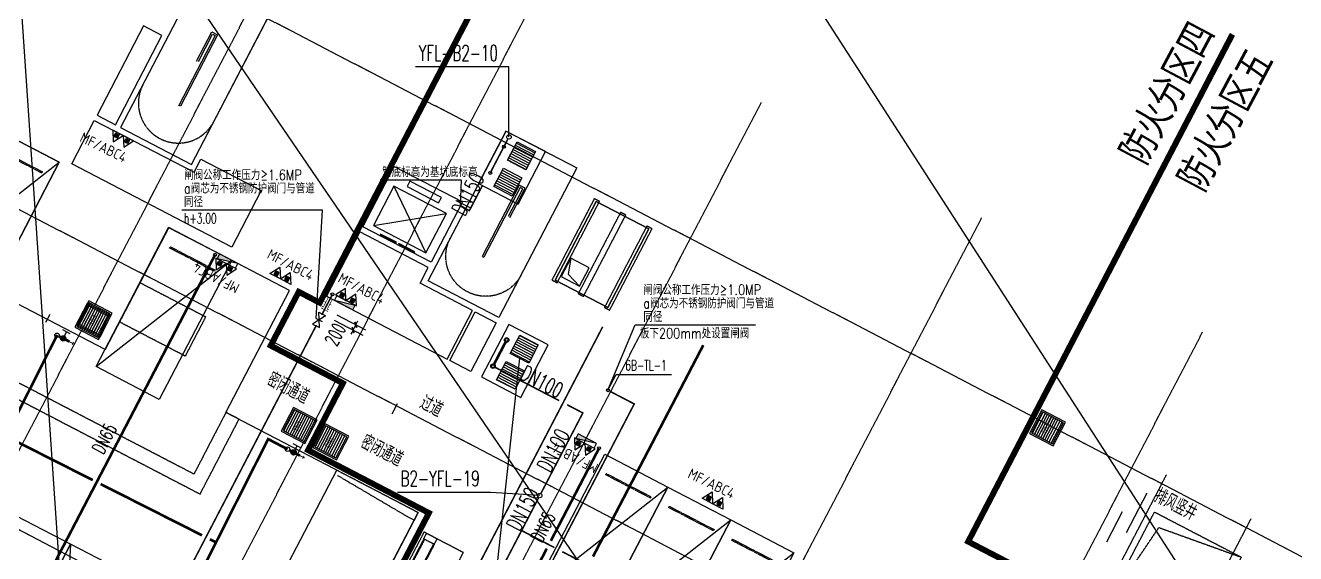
# Model space of a CAD drawing. Extents: x -1466470 to 922624, y -511729 to 590125.
# Drawn here: x -231838 to -188944, y 230256 to 248107 of the extents above; entities that cross this region are included whole.
import ezdxf
from ezdxf.xclip import XClip

# ---------------------------------------------------------------- set-up
doc = ezdxf.new("R2010")
doc.units = 0
doc.header["$LTSCALE"] = 10
doc.header["$MEASUREMENT"] = 0
doc.header["$XCLIPFRAME"] = 2
for name, pattern in [('DASH', [0.35, 0.25, -0.1]), ('X-104 B2平面$0$CENTER', [2, 1.25, -0.25, 0.25, -0.25]), ('X-104 B2平面$0$DOTE', [2.42, 2, -0.2, 0.02, -0.2]), ('X-104 B2平面$1$DASH', [0.35, 0.25, -0.1]), ('梯段6、7$0$DASH', [0.35, 0.25, -0.1])]:
    doc.linetypes.add(name, pattern=pattern)
for name, color, linetype in [('104-6 B2核心筒$0$A-E_电梯', 171, 'Continuous'), ('104-6 B2核心筒$0$A-TECH_结构', 21, 'Continuous'), ('DIM_压力废', 3, 'Continuous'), ('DIM_通气', 3, 'Continuous'), ('EQUIP_消火栓', 7, 'Continuous'), ('EQUIP_消防', 7, 'Continuous'), ('PIPE-压力废', 31, 'TG_YF'), ('PIPE-废水', 31, 'TG_F'), ('PIPE-消防', 1, 'Continuous'), ('PIPE-给水', 3, 'TG_J'), ('PIPE-通气', 3, 'TG_T'), ('TEXT_压力废', 7, 'Continuous'), ('TEXT_废水', 7, 'Continuous'), ('TEXT_消防', 7, 'Continuous'), ('TWT_DASH', 8, 'DASH'), ('TWT_DIM', 3, 'Continuous'), ('TWT_LEAD', 3, 'Continuous'), ('TWT_水箱', 7, 'Continuous'), ('VALVE_消防', 7, 'Continuous'), ('VPIPE-压力废', 31, 'Continuous'), ('VPIPE-消防', 1, 'Continuous'), ('VPIPE-通气', 3, 'Continuous'), ('X-104 B2平面$0$$0$A-TECH_结构', 21, 'Continuous'), ('X-104 B2平面$0$02-TEXT_房间', 7, 'Continuous'), ('X-104 B2平面$0$A-I_车位', 9, 'Continuous'), ('X-104 B2平面$0$A-SUR_看线', 231, 'Continuous'), ('X-104 B2平面$0$A-TECH_结构', 21, 'Continuous'), ('X-104 B2平面$0$A_AXIS-轴线', 9, 'X-104 B2平面$0$DOTE'), ('X-104 B2平面$0$A_STR-砼墙', 51, 'Continuous'), ('X-104 B2平面$0$DOOR_FIRE', 220, 'Continuous'), ('X-104 B2平面$0$VPIPE-消防', 1, 'Continuous'), ('X-104 B2平面$0$抗爆隔墙', 151, 'Continuous'), ('X-104 B2平面$0$文字1', 7, 'Continuous'), ('X-104 B2平面$0$看线', 241, 'Continuous'), ('X-104 B2平面$0$集水坑&', 6, 'Continuous'), ('X-104 B2平面$1$A-C_门', 150, 'Continuous'), ('X-104 B2平面$1$A_STR-砼柱', 51, 'Continuous'), ('X-104 B2平面$1$集水坑&', 7, 'Continuous'), ('梯段6、7$0$A-E_楼梯', 171, 'Continuous'), ('水-管线-给水低', 1, 'Continuous'), ('水-设备-给水', 7, 'Continuous'), ('水-阀门-给水', 7, 'Continuous')]:
    doc.layers.add(name, color=color, linetype=linetype)
for name, color, linetype, plot in [('X-104 B2平面$0$04-不打印_辅助线', 165, 'Continuous', False), ('X-104 B2平面$0$04-不打印_防火分区', 30, 'Continuous', False), ('X-104 B2平面$0$04-不打印_面积', 5, 'Continuous', False), ('X-104 B2平面$1$DIM_MODI', 6, 'Continuous', False)]:
    doc.layers.add(name, color=color, linetype=linetype, plot=plot)
doc.layers.get('X-104 B2平面$0$A-SUR_看线').off()
doc.styles.add('_TCH_DIM_T3', font='ROS1', dxfattribs={"width": 0.8, "bigfont": 'JD'})
doc.styles.add('_TWT_PIPEDN', font='SIMPLEX', dxfattribs={"width": 0.8, "height": 3.5, "bigfont": 'HZTXT'})
doc.styles.add('_TWT_SERIAL', font='COMPLEX', dxfattribs={"width": 0.8, "height": 3.5, "bigfont": 'HZTXT'})
doc.styles.get("Standard").update_dxf_attribs({"font": 'gbenor.shx', "bigfont": 'gbcbig.shx'})
doc.styles.add('TG_LINETYPE', font='romans2.shx', dxfattribs={"width": 0.8, "height": 3, "bigfont": 'hzdf2.shx'})
doc.styles.add('X-104 B2平面$0$20150624地库ZL1_t8_t8$0$20150624地库ZL1_t8_t8$0$华通样式', font='ros1.shx', dxfattribs={"width": 0.7, "height": 3.5, "bigfont": 'jd.shx'})
doc.styles.add('X-104 B2平面$0$_TCH_SPACE', font='ros.shx', dxfattribs={"width": 0.75, "height": 5, "bigfont": 'jd.shx'})
doc.styles.add('X-104 B2平面$0$Arial', font='arial.ttf', dxfattribs={"width": 0.75, "height": 2.5})
doc.linetypes.add('TG_F', pattern='A,2,-0.3,["F",TG_LINETYPE,S=0.1,R=0,X=-0.23,Y=-0.15],0', length=2.3)
doc.linetypes.add('TG_J', pattern='A,2,-0.3,["J",TG_LINETYPE,S=0.1,R=0,X=-0.23,Y=-0.15],0', length=2.3)
doc.linetypes.add('TG_T', pattern='A,2,-0.3,["T",TG_LINETYPE,S=0.1,R=0,X=-0.23,Y=-0.15],0', length=2.3)
doc.linetypes.add('TG_XH', pattern='A,5,-0.6,["XH",TG_LINETYPE,S=0.1,R=0,X=-0.52,Y=-0.15],0', length=5.6)
doc.linetypes.add('TG_YF', pattern='A,2,-0.6,["YF",TG_LINETYPE,S=0.1,R=0,X=-0.52,Y=-0.15],0', length=2.6)
doc.dimstyles.new('_TWT_ARCH&&150', dxfattribs={"dimtxt": 525, "dimasz": 150, "dimexe": 375, "dimexo": 450, "dimgap": 150, "dimtad": 1, "dimdec": 0, "dimzin": 0, "dimdsep": 46, "dimtxsty": '_TCH_DIM_T3', "dimblk": 'ARCHTICK', "dimcen": 0.09, "dimclrt": 7, "dimazin": 2, "dimtfac": 1, "dimtdec": 0, "dimtix": 1, "dimtmove": 2, "dimatfit": 3, "dimfxl": 1, "dimtolj": 1, "dimtzin": 0, "dimarcsym": 0})
pattern_1 = [(180, (-432649.534, -553252.195), (-7e-15, -79.375), [])]
pattern_2 = [(180, (350, -250), (-7e-15, -79.375), [])]

# ---------------------------------------------------------------- blocks, each defined once
blk = doc.blocks.new('A-电梯2623')
for p, q in [((-575, 1900), (-575, 2100)), ((-575, 2100), (625, 2100)), ((625, 1900), (-575, 1900)), ((625, 2100), (625, 1900)), ((-975, 200), (-975, 1700)), ((-975, 1700), (1025, 1700)), ((1025, 1700), (-975, 200)), ((1025, 200), (-975, 1700)), ((1025, 1700), (1025, 200)), ((1025, 200), (-975, 200))]:
    blk.add_line(p, q)
for points in [[(-1275, 0), (1325, 0), (1325, 2300), (-1275, 2300)], [(-625, 38), (-625, 59), (-18, 59), (-18, 38)], [(68, 38), (68, 59), (675, 59), (675, 38)]]:
    blk.add_lwpolyline(points, close=True)
blk = doc.blocks.new('梯段6、7')
at = {"color": 8, "linetype": '梯段6、7$0$DASH'}
for centre, radius, start, end in [((49800, 3400), 1350, 0, 180), ((49800, -6700), 1350, 0, 180), ((49800, -9820), 1350, 180, 0), ((49800, -16500), 1350, 0, 180), ((49800, -19820), 1350, 180, 0), ((20965, -27260), 1650, 0, 180), ((49800, -27020), 1350, 0, 180), ((20965, -29600), 1650, 180, 0), ((49800, -29880), 1350, 180, 0), ((49800, -57378), 1350, 0, 180), ((20965, -58198), 1650, 0, 180), ((49800, -59458), 1350, 180, 0), ((20965, -60358), 1650, 180, 0), ((20965, -68018), 1650, 0, 180), ((49800, -67528), 1350, 0, 180), ((49800, -70128), 1350, 180, 0), ((20965, -70358), 1650, 180, 0), ((49800, -79978), 1350, 180, 0)]:
    blk.add_arc(centre, radius, start, end, dxfattribs=at)
at = {"layer": 'Defpoints'}
for points in [[(44800, 6850), (54800, 6850), (54800, -3150), (44800, -3150)], [(51150, 4950), (48450, 4950), (48450, -1150), (51150, -1150)], [(44800, -3150), (54800, -3150), (54800, -13150), (44800, -13150)], [(51150, -5150), (48450, -5150), (48450, -11250), (51150, -11250)], [(44800, -13150), (54800, -13150), (54800, -23150), (44800, -23150)], [(51150, -15150), (48450, -15150), (48450, -21250), (51150, -21250)], [(15665, -23150), (25665, -23150), (25665, -33150), (15665, -33150)], [(44800, -23150), (54800, -23150), (54800, -33150), (44800, -33150)], [(19315, -24850), (22615, -24850), (22615, -31250), (19315, -31250)], [(48450, -25150), (51150, -25150), (51150, -31250), (48450, -31250)], [(15665, -53908), (25665, -53908), (25665, -63908), (15665, -63908)], [(44800, -53908), (54800, -53908), (54800, -63908), (44800, -63908)], [(19315, -55608), (22615, -55608), (22615, -62008), (19315, -62008)], [(51150, -55908), (48450, -55908), (48450, -62008), (51150, -62008)], [(15665, -63908), (25665, -63908), (25665, -73908), (15665, -73908)], [(44800, -63908), (54800, -63908), (54800, -73908), (44800, -73908)], [(19315, -65608), (22615, -65608), (22615, -72008), (19315, -72008)], [(51150, -65908), (48450, -65908), (48450, -72008), (51150, -72008)], [(15665, -73908), (25665, -73908), (25665, -83908), (15665, -83908)], [(44800, -73908), (54800, -73908), (54800, -83908), (44800, -83908)], [(19315, -75608), (22615, -75608), (22615, -82008), (19315, -82008)], [(51150, -75908), (48450, -75908), (48450, -82008), (51150, -82008)]]:
    blk.add_lwpolyline(points, close=True, dxfattribs=at)
for points in [[(47328, -61608), (52128, -61608)], [(47328, -71608), (52128, -71608)], [(47328, -81608), (52128, -81608)]]:
    blk.add_lwpolyline(points, dxfattribs=at)
at = {"layer": '梯段6、7$0$A-E_楼梯'}
for p, q in [((49850, -16500), (49750, -16500)), ((49750, -16700), (49750, -16500)), ((49850, -18517), (49850, -16500)), ((49850, -16500), (51150, -16500)), ((49910, -16700), (49910, -16500)), ((49910, -16500), (51150, -16500)), ((51150, -17893), (51150, -16700)), ((49850, -16760), (51150, -16760)), ((49850, -17020), (51150, -17020)), ((49850, -17280), (51150, -17280)), ((49850, -17540), (51150, -17540)), ((49850, -17800), (51150, -17800)), ((50553, -18179), (51150, -17893)), ((50573, -18281), (51150, -18003)), ((51150, -19820), (51150, -18003)), ((49850, -18060), (50801, -18060)), ((49850, -18517), (50409, -18248)), ((49850, -18320), (50259, -18320)), ((49850, -18627), (50429, -18350)), ((50429, -18350), (50396, -18174)), ((50396, -18174), (50588, -18362)), ((50588, -18362), (50553, -18179)), ((50616, -18260), (51150, -18260)), ((49850, -19820), (49850, -18627)), ((49850, -18780), (51150, -18780)), ((50074, -18520), (51150, -18520)), ((49850, -19040), (51150, -19040)), ((49850, -19300), (51150, -19300)), ((49850, -19560), (51150, -19560)), ((49750, -19820), (49853, -19820)), ((49850, -19820), (51150, -19820)), ((49750, -27020), (49850, -27020)), ((65868, -53275), (106225, -53275)), ((66707, -53743), (68846, -55133)), ((66772, -53643), (68592, -54825)), ((66839, -56653), (68977, -55263)), ((65910, -56514), (63784, -56514)), ((66542, -56514), (65910, -56514)), ((66572, -56634), (63784, -56634)), ((66542, -56677), (68846, -58173)), ((66772, -56683), (68592, -57865)), ((66802, -59525), (64634, -59525)), ((66792, -59525), (106225, -59525)), ((49690, -78442), (49690, -77318)), ((49690, -77318), (49910, -77318)), ((49750, -78418), (49750, -77378)), ((49750, -77378), (49850, -77378)), ((49850, -77378), (49850, -80038)), ((49910, -77318), (49910, -80038)), ((48450, -80108), (48450, -80048)), ((49910, -80038), (49850, -80038))]:
    blk.add_line(p, q, dxfattribs=at)
for points in [[(49690, -19880), (49910, -19880), (49910, -16440), (49690, -16440), (49690, -19880)], [(49690, -29360), (49690, -26960), (49910, -26960), (49910, -29880)], [(51150, -29880), (51150, -29620)], [(66542, -53444), (66542, -53275), (66154, -53275)], [(66542, -53305), (66542, -53705), (66342, -53705), (66342, -53305)], [(68882, -54964), (68882, -54795), (68622, -54795), (68622, -54626), (68362, -54626), (68362, -54457), (68102, -54457), (68102, -54288), (67842, -54288), (67842, -54119), (67582, -54119), (67582, -53950), (67322, -53950), (67322, -53781), (67062, -53781), (67062, -53613), (66802, -53613), (66802, -53444), (66542, -53444)], [(68852, -54964), (68852, -54825), (68592, -54825), (68592, -54656), (68332, -54656), (68332, -54487), (68072, -54487), (68072, -54318), (67812, -54318), (67812, -54149), (67552, -54149), (67552, -53980), (67292, -53980), (67292, -53811), (67032, -53811), (67032, -53643), (66772, -53643), (66772, -53474), (66542, -53474)], [(66802, -56484), (66802, -56315), (67062, -56315), (67062, -56146), (67322, -56146), (67322, -55977), (67582, -55977), (67582, -55808), (67842, -55808), (67842, -55640), (68102, -55640), (68102, -55471), (68362, -55471), (68362, -55302), (68622, -55302), (68622, -55133), (68882, -55133), (68882, -54964), (69142, -54964)], [(66832, -56484), (66832, -56345), (67092, -56345), (67092, -56176), (67352, -56176), (67352, -56007), (67612, -56007), (67612, -55838), (67872, -55838), (67872, -55670), (68132, -55670), (68132, -55501), (68392, -55501), (68392, -55332), (68652, -55332), (68652, -55163), (68912, -55163), (68912, -54994), (69142, -54994)], [(69112, -54994), (69112, -55394), (68912, -55394), (68912, -54994)], [(68882, -58004), (68882, -57835), (68622, -57835), (68622, -57667), (68362, -57667), (68362, -57498), (68102, -57498), (68102, -57329), (67842, -57329), (67842, -57160), (67582, -57160), (67582, -56991), (67322, -56991), (67322, -56822), (67062, -56822), (67062, -56653), (66802, -56653), (66802, -56484), (66542, -56484)], [(68852, -58004), (68852, -57865), (68592, -57865), (68592, -57697), (68332, -57697), (68332, -57528), (68072, -57528), (68072, -57359), (67812, -57359), (67812, -57190), (67552, -57190), (67552, -57021), (67292, -57021), (67292, -56852), (67032, -56852), (67032, -56683), (66772, -56683), (66772, -56514), (66542, -56514)], [(66772, -56514), (66772, -56914), (66572, -56914), (66572, -56514)], [(66802, -59525), (66802, -59356), (67062, -59356), (67062, -59187), (67322, -59187), (67322, -59018), (67582, -59018), (67582, -58849), (67842, -58849), (67842, -58680), (68102, -58680), (68102, -58511), (68362, -58511), (68362, -58342), (68622, -58342), (68622, -58173), (68882, -58173), (68882, -58004), (69142, -58004)]]:
    blk.add_lwpolyline(points, dxfattribs=at)
for p in [(66792, -53444), (66792, -53613), (66792, -53781), (66792, -53950), (66792, -54119), (66792, -54288), (66792, -54457), (66792, -54626), (66792, -54795), (66792, -54964), (66792, -55133), (66792, -55302), (66792, -55471), (66792, -55640), (66792, -55808), (66792, -55977), (66792, -56146), (66792, -56315), (66792, -56484), (66792, -56653), (66792, -56822), (66792, -56991), (66792, -57160), (66792, -57329), (66792, -57498), (66792, -57667), (66792, -57835), (66792, -58004), (66792, -58173), (66792, -58342), (66792, -58511), (66792, -58680), (66792, -58849), (66792, -59018), (66792, -59187), (66792, -59356)]:
    blk.add_point(p, dxfattribs=at)
blk = doc.blocks.new('104-6 B2核心筒')
at = {"layer": '104-6 B2核心筒$0$A-TECH_结构'}
for points in [[(74000, 54250), (73300, 54250), (73300, 50850), (74000, 50850)], [(87700, 50850), (88500, 50850), (88500, 49000), (87700, 49000)]]:
    blk.add_lwpolyline(points, close=True, dxfattribs=at)
ref = blk.add_blockref('梯段6、7', (25750, 132458))
XClip(ref).set_block_clipping_path([(48450.0031571506, -81608.1300599761), (51150.002909314, -75708.1296707869)])
ref = blk.add_blockref('梯段6、7', (136950, 132658), dxfattribs=dict(xscale=-1))
XClip(ref).set_block_clipping_path([(48450.0031136754, -81608.1299662268), (51150.0038543929, -75908.1299662268)])
at = {"layer": '104-6 B2核心筒$0$A-E_电梯', "extrusion": (0, 0, -1), "zscale": -1}
blk.add_blockref('A-电梯2623', (-84325, 51650), dxfattribs=at)
blk = doc.blocks.new('X-104 B2平面$0$jgfd')
blk.add_lwpolyline([(5300, -1200), (0, -1200), (0, 1200), (5300, 1200), (5300, -1200), (0, 1200)])
at = {"linetype": 'X-104 B2平面$1$DASH', "ltscale": 0.001}
blk.add_lwpolyline([(550, -850), (550, 850), (600, 850), (600, -850)], close=True, dxfattribs=at)
blk = doc.blocks.new('*U325')
at = {"linetype": 'X-104 B2平面$1$DASH'}
for p, q in [((-200, -500), (-200, -100)), ((0, -100), (-200, -100)), ((5000, -100), (5200, -100)), ((5200, -500), (5200, -100)), ((0, -500), (-200, -500)), ((5000, -500), (5200, -500))]:
    blk.add_line(p, q, dxfattribs=at)
blk.add_lwpolyline([(5200, 0), (-200, 0), (-200, -1500), (5200, -1500)], close=True, dxfattribs=at)
for points in [[(5000, -100), (0, -100)], [(0, -100), (0, -500)], [(5000, -130), (0, -130)], [(5000, -100), (5000, -500)], [(5000, -470), (0, -470)], [(5000, -500), (0, -500)]]:
    blk.add_lwpolyline(points, dxfattribs=at)
blk = doc.blocks.new('X-104 B2平面$1$A$C51037562')
at = {"layer": 'X-104 B2平面$1$集水坑&'}
h = blk.add_hatch(dxfattribs=at)
h.set_pattern_fill('ANSI31', color=256, scale=50, angle=135)
h.set_pattern_definition(pattern_1)
h.paths.add_polyline_path([(-850, 850), (-50, 850), (-50, 50), (-850, 50)])
for points in [[(-900, 900), (0, 900), (0, 0), (-900, 0)], [(-850, 850), (-50, 850), (-50, 50), (-850, 50)]]:
    blk.add_lwpolyline(points, close=True, dxfattribs=at)
blk = doc.blocks.new('104 轴线')
for p, q in [((-100664, 136743), (-183422, 179824)), ((-191495, 118187), (-162137, 174584)), ((-105097, 128228), (-187855, 171309)), ((-184044, 114309), (-154686, 170705)), ((-176593, 110430), (-147235, 166826)), ((-109530, 119712), (-192288, 162793)), ((-169142, 106551), (-139784, 162948)), ((-161691, 102673), (-132333, 159069))]:
    blk.add_line(p, q)
blk = doc.blocks.new('X-104 B2平面$1$12ddddddj')
at = {"layer": 'X-104 B2平面$1$集水坑&', "linetype": 'Continuous'}
h = blk.add_hatch(dxfattribs=at)
h.set_pattern_fill('ANSI31', color=256, scale=50, angle=135)
h.set_pattern_definition(pattern_2)
h.paths.add_polyline_path([(3014056, 294593), (3014756, 294593), (3014756, 293893), (3014056, 293893)])
h.paths.add_polyline_path([(3014056, 293593), (3014756, 293593), (3014756, 292893), (3014056, 292893)])
for points in [[(3015056, 294743), (3013556, 294743), (3013556, 292743), (3015056, 292743)], [(3014056, 294593), (3014756, 294593), (3014756, 293893), (3014056, 293893)], [(3014056, 293593), (3014756, 293593), (3014756, 292893), (3014056, 292893)]]:
    blk.add_lwpolyline(points, close=True, dxfattribs=at)
for centre in [(3013736, 294243), (3013736, 293243)]:
    blk.add_circle(centre, 50, dxfattribs=at)
blk = doc.blocks.new('X-104 B2平面$0$A$C47720B67')
at = {"layer": 'X-104 B2平面$0$A_AXIS-轴线'}
blk.add_line((0, 0), (-2484, 1293), dxfattribs=at)
blk = doc.blocks.new('X-104 B2平面$0$A$C026855F6')
at = {"layer": 'X-104 B2平面$0$VPIPE-消防', "linetype": 'Continuous'}
for centre in [(-184600, -38455), (-180637, -39792), (-171635, -44994)]:
    blk.add_circle(centre, 50, dxfattribs=at)
blk = doc.blocks.new('X-104 B2平面')
at = {"layer": 'X-104 B2平面$0$$0$A-TECH_结构', "linetype": 'X-104 B2平面$1$DASH'}
for points in [[(-23850, 245429), (-22419, 248178), (-22596, 248271), (-24028, 245521)], [(-22963, 244967), (-21532, 247717), (-21709, 247809), (-23141, 245059)], [(-22076, 244505), (-20645, 247255), (-20822, 247347), (-22254, 244597)]]:
    blk.add_lwpolyline(points, close=True, dxfattribs=at)
at = {"layer": 'X-104 B2平面$0$04-不打印_辅助线'}
for points in [[(-44430, 206762), (-39362, 216497), (-39522, 216580), (-36567, 222257), (-36407, 222174), (-31501, 231599), (-31661, 231682), (-28544, 237669), (-35036, 241049), (-32890, 245173), (-36970, 247297), (-39117, 243173), (-42931, 245159), (-40668, 249505), (-45325, 251930)], [(-40245, 249452), (-39483, 250916), (-36112, 249161), (-35881, 249605), (-33841, 248543), (-34834, 246636), (-40245, 249452)], [(-27560, 242849), (-26706, 244490), (-28480, 245414), (-28203, 245946), (-30509, 247147), (-31641, 244973), (-27560, 242849)]]:
    blk.add_lwpolyline(points, dxfattribs=at)
blk.add_lwpolyline([(-34249, 233424), (-31294, 239100), (-28544, 237669), (-31499, 231992)], close=True, dxfattribs=at)
at = {"layer": 'X-104 B2平面$0$04-不打印_防火分区', "linetype": 'X-104 B2平面$1$DASH', "const_width": 200}
for points in [[(-54945, 186239), (-28182, 237650), (-32262, 239774), (-31085, 242035), (-33524, 243305), (-32578, 245123), (-31868, 244753), (-18940, 269589)], [(21336, 214635), (-1239, 226386), (-1769, 225253), (-5302, 227092), (-4403, 228818), (-3647, 228429), (-2724, 230203), (-3540, 230628), (-2432, 232757), (-9971, 236682), (-1047, 253825)]]:
    blk.add_lwpolyline(points, dxfattribs=at)
at = {"layer": 'X-104 B2平面$0$04-不打印_面积', "color": 250}
blk.add_line((-25122, 242877), (-56424, -43588), dxfattribs=at)
for points in [[(-14545, 223432), (-114405, 369837), (-155951, 369837)], [(-42154, 257698), (-16810, -114737), (61547, 245499)]]:
    blk.add_lwpolyline(points, dxfattribs=at)
at = {"layer": 'X-104 B2平面$0$A-TECH_结构', "linetype": 'X-104 B2平面$1$DASH'}
for points in [[(-3677, 237682), (-750, 236158), (-2434, 232925), (-5361, 234449)], [(-3530, 237158), (-751, 236158), (-2434, 232927), (-5361, 234451)]]:
    blk.add_lwpolyline(points, close=True, dxfattribs=at)
at = {"layer": 'X-104 B2平面$0$A_AXIS-轴线'}
blk.add_line((-28683, 237403), (-28856, 237494), dxfattribs=at)
at = {"layer": 'X-104 B2平面$0$A_STR-砼墙', "linetype": 'X-104 B2平面$1$DASH'}
for p, q in [((-5555, 234552), (-3270, 238943)), ((-2700, 233065), (-414, 237456))]:
    blk.add_line(p, q, dxfattribs=at)
at = {"layer": 'X-104 B2平面$0$抗爆隔墙', "linetype": 'X-104 B2平面$1$DASH'}
blk.add_lwpolyline([(-49835, 245540), (-35906, 238289), (-34593, 240818), (-35037, 241049), (-36119, 238963), (-49161, 245752), (-48237, 247527), (-51342, 249142), (-51573, 248698), (-48912, 247314), (-49835, 245540), (-49835, 245540)], dxfattribs=at)
at = {"layer": 'X-104 B2平面$0$看线'}
blk.add_lwpolyline([(-22531, 248180), (-20757, 247257), (-22142, 244596), (-23916, 245519)], close=True, dxfattribs=at)
at = {"layer": 'X-104 B2平面$1$A-C_门'}
for p, q in [((-4622, 236995), (-3929, 238326)), ((-4770, 237684), (-5301, 236664))]:
    blk.add_line(p, q, dxfattribs=at)
at = {"layer": 'X-104 B2平面$1$A_STR-砼柱'}
for p, q in [((-41114, 244100), (-40976, 244366)), ((-29426, 241002), (-29244, 241352))]:
    blk.add_line(p, q, dxfattribs=at)
at = {"layer": 'X-104 B2平面$1$DIM_MODI'}
blk.add_lwpolyline([(-1493, 233758), (-104357, 393184)], dxfattribs=at)
at = {"layer": 'X-104 B2平面$1$集水坑&', "linetype": 'X-104 B2平面$1$DASH'}
blk.add_lwpolyline([(-38632, 244104), (-37939, 245435), (-35722, 244281), (-36414, 242950), (-38632, 244104)], dxfattribs=at)
at = {"linetype": 'X-104 B2平面$0$CENTER', "rotation": 332.499102747414}
blk.add_blockref('104-6 B2核心筒', (-127888, 239836), dxfattribs=at)
at = {"layer": 'X-104 B2平面$0$A-I_车位'}
for p, rotation in [((-41733, 250059), 242.5000000001554), ((-35906, 246743), 242.5000000001554), ((-21181, 239078), 242.5000000001566), ((-19052, 237970), 242.5000000001566), ((-16923, 236862), 242.5000000001566)]:
    blk.add_blockref('X-104 B2平面$0$jgfd', p, dxfattribs=dict(at, rotation=rotation))
at = {"layer": 'X-104 B2平面$0$A-I_车位', "xscale": -1, "rotation": 242.5000000001245}
for p in [(-43798, 232448), (-41670, 231340)]:
    blk.add_blockref('X-104 B2平面$0$jgfd', p, dxfattribs=at)
at = {"layer": 'X-104 B2平面$0$A-SUR_看线'}
blk.add_blockref('X-104 B2平面$0$A$C026855F6', (149199, 284830), dxfattribs=at)
at = {"layer": 'X-104 B2平面$0$A-SUR_看线', "rotation": 356.9999999999998}
blk.add_blockref('X-104 B2平面$0$A$C47720B67', (-28856, 237494), dxfattribs=at)
at = {"layer": 'X-104 B2平面$0$A_AXIS-轴线', "rotation": 7.045863037328646e-07}
blk.add_blockref('104 轴线', (130274, 84690), dxfattribs=at)
at = {"layer": 'X-104 B2平面$0$DOOR_FIRE', "linetype": 'X-104 B2平面$1$DASH', "rotation": 62.49997225075473}
blk.add_blockref('*U325', (-30750, 232391), dxfattribs=at)
at = {"layer": 'X-104 B2平面$1$集水坑&', "linetype": 'Continuous'}
for p, rotation in [((-2834730, 1380627), 332.4998477812815), ((-2834641, 1374082), 332.5001302531985)]:
    blk.add_blockref('X-104 B2平面$1$12ddddddj', p, dxfattribs=dict(at, rotation=rotation))
at = {"layer": 'X-104 B2平面$1$集水坑&', "xscale": -1, "rotation": 62.5002222897244}
for p in [(-39335, 243512), (-32370, 239999), (-7101, 239922), (-31306, 239445)]:
    blk.add_blockref('X-104 B2平面$1$A$C51037562', p, dxfattribs=at)
at = {"layer": 'X-104 B2平面$0$02-TEXT_房间', "style": 'X-104 B2平面$0$_TCH_SPACE', "width": 0.75}
for s, p in [('密闭通道', (-33704, 241992, 0)), ('过道', (-28538, 241203)), ('密闭通道', (-30542, 239874, 0)), ('排风竖井', (-3734, 238051))]:
    blk.add_text(s, height=520.9, rotation=332.5, dxfattribs=at).set_placement(p)
at = {"layer": 'X-104 B2平面$0$04-不打印_防火分区', "linetype": 'X-104 B2平面$1$DASH', "style": 'X-104 B2平面$0$Arial', "width": 0.75}
for s, p in [('防火分区四', (-4027, 249366)), ('防火分区五', (-2066, 248453))]:
    blk.add_text(s, height=1000, rotation=61.9541, dxfattribs=at).set_placement(p)
blk = doc.blocks.new('X-104 B2平面$0$A$C51037562')
at = {"layer": 'X-104 B2平面$0$集水坑&'}
h = blk.add_hatch(dxfattribs=at)
h.set_pattern_fill('ANSI31', color=256, scale=50, angle=135)
h.set_pattern_definition(pattern_1)
h.paths.add_polyline_path([(-850, 850), (-50, 850), (-50, 50), (-850, 50)])
for points in [[(-900, 900), (0, 900), (0, 0), (-900, 0)], [(-850, 850), (-50, 850), (-50, 50), (-850, 50)]]:
    blk.add_lwpolyline(points, close=True, dxfattribs=at)
at = {"layer": 'X-104 B2平面$0$文字1', "style": 'X-104 B2平面$0$20150624地库ZL1_t8_t8$0$20150624地库ZL1_t8_t8$0$华通样式', "width": 0.7}
blk.add_text('JSK2', height=175, dxfattribs=at).set_placement((-608, 407))
blk = doc.blocks.new('$VALVE$00000497')
for p, q in [((78, 138), (-78, 138)), ((0, 50), (0, 138))]:
    blk.add_line(p, q)
at = {"const_width": 49.6}
blk.add_lwpolyline([(25, 0, 1), (-25, 0, 1)], format="xyb", close=True, dxfattribs=at)
blk.add_circle((0, 0), 50)
blk = doc.blocks.new('$TwtSys$00000320')
at = {"const_width": 20}
for points in [[(0, 0), (0, -121)], [(-37, -83), (37, -83)]]:
    blk.add_lwpolyline(points, dxfattribs=at)
blk = doc.blocks.new('dfgdfgsdfgsdgdfgsdg')
at = {"layer": '水-管线-给水低', "linetype": 'Continuous', "ltscale": 1.5, "const_width": 90}
blk.add_lwpolyline([(-126574, 248570), (-126363, 248231)], dxfattribs=at)
at = {"layer": '水-管线-给水低', "linetype": 'Continuous'}
blk.add_circle((-126614, 248634), 75, dxfattribs=at)
at = {"layer": '水-设备-给水', "xscale": 1.5, "yscale": 1.5, "zscale": 1.5, "rotation": 32.01380127646564}
blk.add_blockref('$TwtSys$00000320', (-126363, 248231), dxfattribs=at)
at = {"layer": '水-阀门-给水', "xscale": 1.8, "yscale": 1.8, "zscale": 1.8, "rotation": 302.0138012764656}
blk.add_blockref('$VALVE$00000497', (-126491, 248436), dxfattribs=at)
blk = doc.blocks.new('$TWTSYS$00000546')
h = blk.add_hatch()
h.set_pattern_fill('ANSI31', color=256, scale=200, style=0)
h.set_pattern_definition([(45, (-38543.802, -6670.83), (-17.67767, 17.67767), [])])
h.paths.add_polyline_path([(-65, 174), (65, 174), (65, 44), (-65, 44)])
for points in [[(0, 344), (-198, 0), (198, 0)], [(-65, 174), (65, 174), (65, 44), (-65, 44)]]:
    blk.add_lwpolyline(points, close=True)
blk = doc.blocks.new('X-104 B2平面$0$12ddddddj')
at = {"layer": 'X-104 B2平面$0$集水坑&', "linetype": 'Continuous'}
h = blk.add_hatch(dxfattribs=at)
h.set_pattern_fill('ANSI31', color=256, scale=50, angle=135)
h.set_pattern_definition(pattern_2)
h.paths.add_polyline_path([(3014056, 294593), (3014756, 294593), (3014756, 293893), (3014056, 293893)])
h.paths.add_polyline_path([(3014056, 293593), (3014756, 293593), (3014756, 292893), (3014056, 292893)])
for points in [[(3015056, 294743), (3013556, 294743), (3013556, 292743), (3015056, 292743)], [(3014056, 294593), (3014756, 294593), (3014756, 293893), (3014056, 293893)], [(3014056, 293593), (3014756, 293593), (3014756, 292893), (3014056, 292893)]]:
    blk.add_lwpolyline(points, close=True, dxfattribs=at)
for centre in [(3013736, 294243), (3013736, 293243)]:
    blk.add_circle(centre, 50, dxfattribs=at)
blk = doc.blocks.new('$TwtSys$00000434')
for p, q in [((-0.5, 0.5), (-0.5, -0.5)), ((-0.5, -0.5), (0.5, 0.5)), ((0.5, 0.5), (-0.5, 0.5)), ((0.5, -0.5), (0.5, 0.5)), ((-0.5, -0.5), (0.5, -0.5))]:
    blk.add_line(p, q)
blk.add_solid([(0.5, -0.5), (0.5, 0.5), (-0.5, -0.5)])
blk = doc.blocks.new('$VALVE$00000549')
at = {"const_width": 30}
for points in [[(-290, -176), (-290, 176)], [(40, 101), (-210, 101), (-210, 176)], [(40, 101), (40, 176)], [(40, 101), (290, 101), (290, 176)], [(-210, -174), (-210, -99), (40, -99)], [(40, -174), (40, -99)], [(290, -174), (290, -99), (40, -99)]]:
    blk.add_lwpolyline(points, dxfattribs=at)
blk = doc.blocks.new('$VALVE$00000296')
for points in [[(-125, 72), (-125, -72), (125, 72), (125, -72), (-125, 72)], [(0, 60), (0, -64)]]:
    blk.add_lwpolyline(points)
for p in [(-125, 0), (125, 0)]:
    blk.add_point(p)
blk = doc.blocks.new('_ArchTick')
at = {"color": 0, "linetype": 'ByBlock', "const_width": 0.4}
blk.add_lwpolyline([(-0.5, -0.5), (0.5, 0.5)], dxfattribs=at)
blk = doc.blocks.new('*D147')
at = {"layer": 'Defpoints', "color": 0, "transparency": 16777216}
for p in [(-221723, 238530), (-221815, 238352), (-220682, 237988)]:
    blk.add_point(p, dxfattribs=at)
at = {"layer": 'TWT_DIM', "color": 0, "lineweight": -2, "transparency": 16777216}
for p, q in [((-221416, 238144), (-220442, 237637)), ((-221324, 238322), (-220349, 237814)), ((-220682, 237988), (-220613, 238121)), ((-220774, 237810), (-220843, 237677)), ((-220774, 237810), (-220682, 237988))]:
    blk.add_line(p, q, dxfattribs=at)
at = {"layer": 'TWT_DIM', "color": 0, "lineweight": -2, "transparency": 16777216, "xscale": 150, "yscale": 150, "zscale": 150}
for p, rotation in [((-220682, 237988), 242.4982337051483), ((-220774, 237810), 62.49823370514827)]:
    blk.add_blockref('_ArchTick', p, dxfattribs=dict(at, rotation=rotation))
at = {"layer": 'TWT_DIM', "color": 7, "transparency": 16777216, "insert": (-221374, 237660), "char_height": 525, "attachment_point": 5, "rotation": 62.4982, "style": '_TCH_DIM_T3'}
blk.add_mtext('\\A1;200', dxfattribs=at)

msp = doc.modelspace()

# ---------------------------------------------------------------- hatches: boundary and pattern name
at = {"layer": 'PIPE-压力废', "linetype": 'TG_YF'}
for points in [[(-213013.4, 235010.2), (-213001.3, 235033.5), (-212978, 235021.4)], [(-213013.4, 235010.2), (-212990.2, 234998.1), (-212978, 235021.4)]]:
    msp.add_hatch(color=256, dxfattribs=at).paths.add_polyline_path(points)
at = {"layer": 'PIPE-废水', "linetype": 'TG_F'}
for points in [[(-216845.6, 241847.5), (-216858.3, 241824.5), (-216834.7, 241811.6)], [(-216845.6, 241847.5), (-216822.3, 241835.4), (-216834.7, 241811.6)]]:
    msp.add_hatch(color=256, dxfattribs=at).paths.add_polyline_path(points)
at = {"layer": 'PIPE-给水', "linetype": 'Continuous'}
for points in [[(-223640.5, 234126.9), (-223680.6, 234147.1), (-223660.1, 234188)], [(-223640.5, 234126.9), (-223619.6, 234166.8), (-223660.1, 234188)]]:
    msp.add_hatch(color=256, dxfattribs=at).paths.add_polyline_path(points)
at = {"layer": 'PIPE-通气', "linetype": 'TG_T'}
for points in [[(-211277.4, 235314.1), (-211265.2, 235337.4), (-211242, 235325.2)], [(-211277.4, 235314.1), (-211254.1, 235302), (-211242, 235325.2)]]:
    msp.add_hatch(color=256, dxfattribs=at).paths.add_polyline_path(points)

# ---------------------------------------------------------------- linework, layer by layer
at = {"layer": 'DIM_压力废'}
for p, q in [((-215508.6, 246701.2), (-218664, 246701.2)), ((-215508.6, 244336.8), (-215508.6, 246701.2)), ((-216121.6, 232321.5), (-219277, 232321.5)), ((-214468, 232216.1), (-216121.6, 232321.5))]:
    msp.add_line(p, q, dxfattribs=at)
at = {"layer": 'DIM_通气', "color": 4}
for p, q in [((-212164.4, 235775.8), (-211888.4, 236306)), ((-211888.4, 236306), (-210019.1, 236306))]:
    msp.add_line(p, q, dxfattribs=at)
at = {"layer": 'PIPE-压力废', "linetype": 'TG_YF', "ltscale": 1.5, "const_width": 52.5}
for points in [[(-216141.9, 243120.4), (-215543.2, 244270.3)], [(-215980.5, 236554.7), (-213811.8, 235425.8)], [(-213545.7, 235287.3), (-213013.4, 235010.2)], [(-214433.3, 232282.6), (-213013.4, 235010.2)], [(-216779.5, 227775.7), (-215082, 231036.6)], [(-215082, 231036.6), (-213973.6, 230459.6)], [(-213707.5, 230321.1), (-202575.5, 224526.2)]]:
    msp.add_lwpolyline(points, dxfattribs=at)
at = {"layer": 'PIPE-压力废', "linetype": 'Continuous', "ltscale": 1.5, "const_width": 90}
msp.add_lwpolyline([(-215619.9, 237409.9), (-216012.3, 236655.9)], dxfattribs=at)
at = {"layer": 'PIPE-压力废', "ltscale": 1.5, "const_width": 52.5}
msp.add_lwpolyline([(-215082, 231036.6), (-214502.6, 232149.6)], dxfattribs=at)
at = {"layer": 'PIPE-废水', "linetype": 'TG_F', "ltscale": 1.5, "const_width": 52.5}
for points in [[(-216845.6, 241847.5), (-216400.1, 242703.3)], [(-217146.6, 242013.4), (-216845.6, 241847.5)]]:
    msp.add_lwpolyline(points, dxfattribs=at)
at = {"layer": 'PIPE-消防', "linetype": 'TG_XH', "ltscale": 1.5, "const_width": 90}
for points in [[(-225431.2, 240354.9), (-232099.4, 227545.4)], [(-212465.8, 233816.4), (-214092.8, 230690.8)], [(-214231.4, 230424.7), (-215437.3, 228108)]]:
    msp.add_lwpolyline(points, dxfattribs=at)
at = {"layer": 'PIPE-消防', "linetype": 'TG_XH', "ltscale": 0.75, "const_width": 52.5}
for points in [[(-221468.5, 239018.2), (-221815.2, 238352.1)], [(-222023, 237953), (-228434.1, 225637.3)]]:
    msp.add_lwpolyline(points, dxfattribs=at)
at = {"layer": 'PIPE-给水', "linetype": 'Continuous', "ltscale": 1.5, "const_width": 90}
for points in [[(-232490.6, 234221.7), (-230764.9, 237645.7)], [(-212669.3, 230157.5), (-208946.5, 237299.8)], [(-232490.6, 234221.7), (-229563.8, 232741.2)], [(-225400.3, 230635.2), (-223640.5, 234126.9)], [(-223640.5, 234126.9), (-222986.3, 233784.2)], [(-229296, 232605.8), (-225876.2, 230875.9)], [(-225608.5, 230740.5), (-225400.3, 230635.2)], [(-241828.5, 198039.4), (-225400.3, 230635.2)]]:
    msp.add_lwpolyline(points, dxfattribs=at)
at = {"layer": 'PIPE-给水', "linetype": 'TG_J', "ltscale": 1.5, "const_width": 52.5}
msp.add_lwpolyline([(-222890.4, 217661.6), (-212343.3, 237921.8)], dxfattribs=at)
at = {"layer": 'PIPE-通气', "linetype": 'TG_T', "ltscale": 1.5, "const_width": 52.5}
for points in [[(-212097.9, 235741.2), (-211277.4, 235314.1)], [(-215326.9, 227535), (-211277.4, 235314.1)]]:
    msp.add_lwpolyline(points, dxfattribs=at)
at = {"layer": 'TWT_DASH'}
for points in [[(-213880.4, 239408.7), (-212449, 242158.4), (-212626.4, 242250.7), (-214057.8, 239501)], [(-212993.4, 238946.9), (-211561.9, 241696.6), (-211739.3, 241789), (-213170.8, 239039.3)], [(-212106.4, 238485.2), (-210674.9, 241234.9), (-210852.3, 241327.2), (-212283.8, 238577.5)]]:
    msp.add_lwpolyline(points, close=True, dxfattribs=at)
at = {"layer": 'TWT_LEAD'}
for p, q in [((-217110.1, 242874.5), (-219860.2, 242874.5)), ((-217146.6, 242013.4), (-217110.1, 242874.5)), ((-217146.6, 242013.4), (-217110.1, 242874.5)), ((-221804.6, 241865.5), (-226553.1, 241865.5)), ((-222015.3, 238202.6), (-221804.6, 241865.5)), ((-222015.3, 238202.6), (-221804.6, 241865.5)), ((-212164.4, 235775.8), (-211246.2, 237982.1)), ((-212164.4, 235775.8), (-211246.2, 237982.1)), ((-211246.2, 237982.1), (-207185.2, 237982.1))]:
    msp.add_line(p, q, dxfattribs=at)
at = {"layer": 'TWT_水箱'}
for p in [(-213421.6, 240242.2), (-213123.9, 239298)]:
    msp.add_line(p, (-213508.8, 239695.7), dxfattribs=at)
for points in [[(-212172, 238575.7), (-210786.7, 241236.7), (-212560.7, 242160.2), (-213946, 239499.2)], [(-213123.9, 239298), (-212800.7, 239918.9), (-213421.6, 240242.2), (-213744.8, 239621.2)]]:
    msp.add_lwpolyline(points, close=True, dxfattribs=at)
at = {"layer": 'VPIPE-压力废', "linetype": 'Continuous'}
for centre in [(-215508.6, 244336.8), (-215585.2, 237476.4), (-216047, 236589.4), (-214468, 232216.1)]:
    msp.add_circle(centre, 75, dxfattribs=at)
at = {"layer": 'VPIPE-消防', "linetype": 'Continuous'}
for centre in [(-225431.2, 240354.9), (-221468.5, 239018.2), (-212465.8, 233816.4)]:
    msp.add_circle(centre, 50, dxfattribs=at)
at = {"layer": 'VPIPE-通气', "linetype": 'Continuous'}
msp.add_circle((-212164.4, 235775.8), 50, dxfattribs=at)

# ---------------------------------------------------------------- block references
msp.add_blockref('X-104 B2平面', (-190030.1, -6020))
at = {"rotation": 30.78445355495418}
for p in [(5257.1, 88836.9, -67187.3), (13041, 84985.7, -67187.3)]:
    msp.add_blockref('dfgdfgsdfgsdgdfgsdg', p, dxfattribs=at)
at = {"layer": 'EQUIP_消火栓', "xscale": 700, "yscale": 180, "zscale": 700}
for p, rotation in [((-225014.5, 240141.6), 152.5000138824565), ((-221053, 238733.1), 332.3993216109598), ((-212902.6, 234061.8), 152.5000138824565)]:
    msp.add_blockref('$TwtSys$00000434', p, dxfattribs=dict(at, rotation=rotation))
at = {"layer": 'EQUIP_消防'}
for p, rotation in [((-228710.3, 244478.2), 152.5000029966944), ((-228358.3, 244295), 152.5000029966944), ((-225232, 240153.4), 152.5000138824565), ((-224880.1, 239970.2), 152.5000138824565), ((-213120.2, 234073.6), 152.5000138824565), ((-212768.2, 233890.4), 152.5000138824565)]:
    msp.add_blockref('$TWTSYS$00000546', p, dxfattribs=dict(at, rotation=rotation))
at = {"layer": 'EQUIP_消防', "xscale": -1}
for p, rotation in [((-223402.8, 239629.5), 332.5000138824628), ((-223050.9, 239446.3), 332.5000138824628), ((-208808.5, 232033.3), 332.4998787540964), ((-208456.6, 231850), 332.4998787540964)]:
    msp.add_blockref('$TWTSYS$00000546', p, dxfattribs=dict(at, rotation=rotation))
at = {"layer": 'EQUIP_消防', "color": 2, "linetype": 'ByBlock', "zscale": 1.5, "rotation": 332.3993216109598}
for p in [(-221187.2, 238904.8), (-220835.5, 238720.9)]:
    msp.add_blockref('$TWTSYS$00000546', p, dxfattribs=at)
at = {"layer": 'VALVE_消防', "rotation": 242.499986125444}
for name, p, xscale, yscale, zscale in [('$VALVE$00000549', (-221638.7, 238691.2), -0.75, -0.75, 0.75), ('$VALVE$00000296', (-221919.1, 238152.5), -1.8, -1.8, 1.8)]:
    msp.add_blockref(name, p, dxfattribs=dict(at, xscale=xscale, yscale=yscale, zscale=zscale))
at = {"layer": 'X-104 B2平面$0$集水坑&', "xscale": -1, "rotation": 62.5002222897244}
for p in [(-229318.8, 237580.8), (-222400.1, 233979.2), (-197130.8, 233902.4), (-221335.7, 233425.1)]:
    msp.add_blockref('X-104 B2平面$0$A$C51037562', p, dxfattribs=at)
at = {"layer": 'X-104 B2平面$0$集水坑&', "linetype": 'Continuous', "rotation": 332.5001302532083}
msp.add_blockref('X-104 B2平面$0$12ddddddj', (-3024670.8, 1368062), dxfattribs=at)

# ---------------------------------------------------------------- texts
at = {"layer": 'DIM_压力废', "color": 7, "style": '_TWT_SERIAL', "width": 0.64}
for s, p in [('YFL-B2-10', (-218559, 246911.2)), ('B2-YFL-19', (-219172, 232531.5))]:
    msp.add_text(s, height=525, dxfattribs=at).set_placement(p)
at = {"layer": 'DIM_通气', "color": 7, "style": '_TWT_SERIAL', "width": 0.64}
msp.add_text('6B-TL-1', height=350, dxfattribs=at).set_placement((-211582.4, 236446))
at = {"layer": 'TEXT_压力废', "linetype": 'TG_YF', "style": '_TWT_PIPEDN', "width": 0.64}
for rotation, p in [(332.49991, (-215172.8, 236176.6)), (62.49991, (-214117.5, 232970.5))]:
    msp.add_text('DN100', height=525, rotation=rotation, dxfattribs=at).set_placement(p)
at = {"layer": 'TEXT_压力废', "style": '_TWT_PIPEDN', "width": 0.64}
msp.add_text('DN150', height=525, rotation=62.49991, dxfattribs=at).set_placement((-215151.8, 230983.7))
at = {"layer": 'TEXT_废水', "linetype": 'TG_F', "style": '_TWT_PIPEDN', "width": 0.64}
msp.add_text('DN150', height=525, rotation=62.4991, dxfattribs=at).set_placement((-216999.7, 241632.8))
at = {"layer": 'TEXT_消防'}
for rotation, p in [(334.09317, (-230033, 244194.1)), (332.50001, (-223709.1, 240253.8)), (152.50001, (-224573.8, 239345.9)), (152.50001, (-212461.9, 233266.1)), (334.09317, (-209499.7, 232834.8))]:
    msp.add_text('MF/ABC4', height=350, rotation=rotation, dxfattribs=at).set_placement(p)
at = {"layer": 'TEXT_消防', "color": 2, "linetype": 'ByBlock'}
msp.add_text('MF/ABC4', height=350, rotation=332.39932, dxfattribs=at).set_placement((-221313.8, 239450.4))
at = {"layer": 'TEXT_消防', "linetype": 'TG_XH', "style": '_TWT_PIPEDN', "width": 0.64}
for p in [(-229208.7, 233585.7), (-214394.9, 230597.7)]:
    msp.add_text('DN65', height=450, rotation=62.49999, dxfattribs=at).set_placement(p)
at = {"layer": 'TWT_LEAD', "color": 7, "style": '_TWT_SERIAL'}
for s, width, p in [('闸阀公称工作压力≥1.6MP', 0.8, (-226483.1, 242880.5)), ('管底标高为基坑底标高', 0.8, (-219790.2, 242979.5)), ('a阀芯为不锈钢防护阀门与管道', 0.8, (-226483.1, 242425.5)), ('同径', 0.8, (-226483.1, 241970.5)), ('h+3.00', 0.64, (-226483.1, 241410.5)), ('闸阀公称工作压力≥1.0MP', 0.8, (-210971.8, 238997.1)), ('a阀芯为不锈钢防护阀门与管道', 0.8, (-210971.8, 238542.1)), ('同径', 0.8, (-210971.8, 238087.1)), ('板下200mm处设置闸阀', 0.8, (-211087.6, 237527.1))]:
    msp.add_text(s, height=350, dxfattribs=dict(at, width=width)).set_placement(p)

# ---------------------------------------------------------------- dimensions: what is measured, and where the dimension line sits
at = {"layer": 'TWT_DIM'}
dim = msp.add_linear_dim(base=(-220681.8, 237987.5), p1=(-221815.2, 238352.1), p2=(-221722.9, 238529.5), angle=62.49823, text='200', dimstyle='_TWT_ARCH&&150', dxfattribs=at)
dim.commit()
dim.dimension.update_dxf_attribs({"geometry": '*D147', "text_midpoint": (-221373.6, 237660), "dimtype": 161})

doc.saveas('drawing.dxf')
